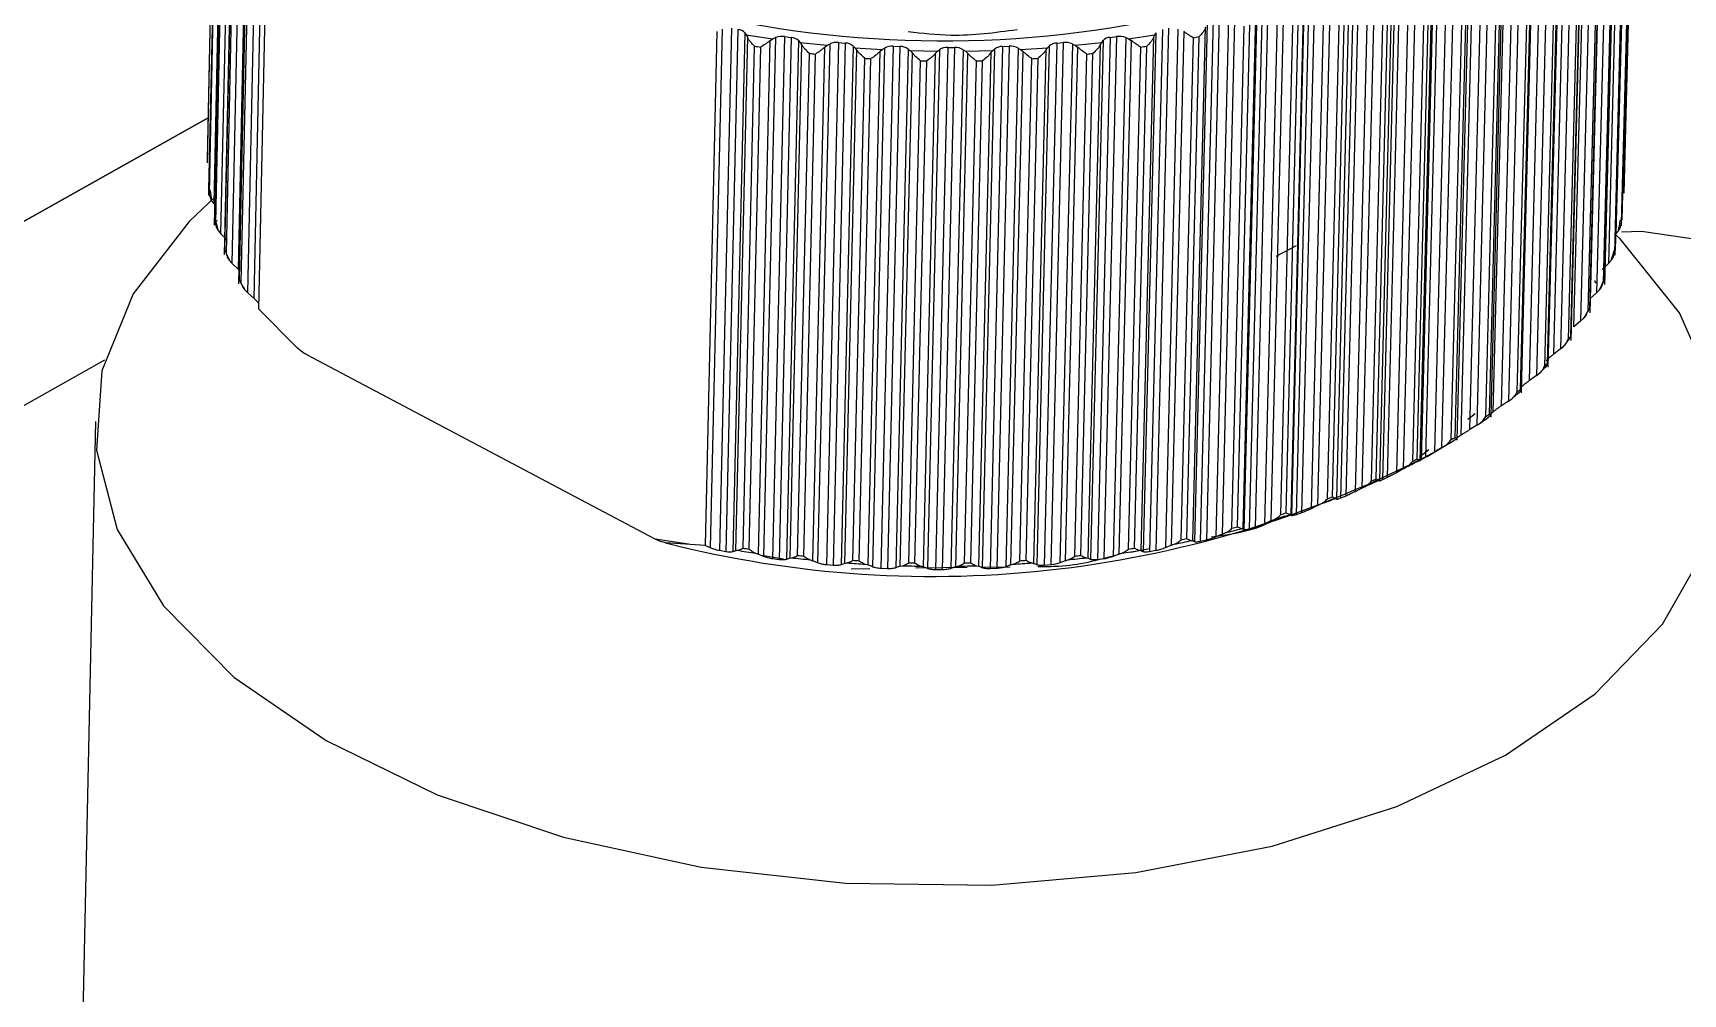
# Model space of a CAD drawing. Header units: millimetres. Extents: x 0 to 279, y 0 to 216.
# Drawn here: x 101.39 to 106.46, y 45.42 to 48.37 of the extents above; entities that cross this region are included whole.
import ezdxf

# ---------------------------------------------------------------- set-up
doc = ezdxf.new("R2010")
doc.units = ezdxf.units.MM

msp = doc.modelspace()

# ---------------------------------------------------------------- linework, layer by layer
at = {"color": 7, "linetype": 'Continuous', "lineweight": 25}
for p, q in [((101.962, 49.5232), (101.9291, 47.9845)), ((101.9618, 49.5129), (101.9289, 47.9741)), ((101.9661, 49.4162), (101.9332, 47.8737)), ((101.9679, 49.4201), (101.935, 47.8811)), ((101.9842, 49.3386), (101.9509, 47.7823)), ((101.9845, 49.3379), (101.9516, 47.7987)), ((101.9874, 49.3276), (101.9544, 47.7884)), ((106.3129, 49.3276), (106.2732, 47.7884)), ((106.2743, 47.7806), (106.3141, 49.3223)), ((106.3181, 49.3233), (106.2809, 47.8811)), ((102.0154, 49.2675), (101.9816, 47.6916)), ((102.0158, 49.2461), (101.9829, 47.7066)), ((102.0201, 49.236), (101.9871, 47.6965)), ((102.0062, 47.6648), (102.04, 49.2403)), ((106.2743, 49.2403), (106.2337, 47.6648)), ((106.2917, 49.236), (106.252, 47.6965)), ((106.2549, 47.69), (106.295, 49.2427)), ((106.2947, 49.2461), (106.255, 47.7066)), ((102.0592, 49.1784), (102.0253, 47.6023)), ((106.2225, 47.6006), (106.2631, 49.1767)), ((102.0603, 49.1556), (102.0272, 47.616)), ((102.066, 49.1457), (102.0329, 47.606)), ((102.0537, 47.5752), (102.0876, 49.1508)), ((102.0734, 47.5571), (102.1077, 49.1484)), ((106.238, 49.1508), (106.1975, 47.5752)), ((106.2573, 49.1457), (106.2176, 47.606)), ((106.2617, 49.1556), (106.2221, 47.616)), ((102.0874, 47.5242), (102.1213, 49.1009)), ((106.2157, 49.0671), (106.1761, 47.5272)), ((106.1772, 47.5132), (106.2177, 49.0895)), ((106.1278, 47.4704), (106.1687, 49.0619)), ((106.1888, 49.0635), (106.1483, 47.4876)), ((106.2098, 49.0574), (106.1702, 47.5175)), ((106.0656, 47.3862), (106.1063, 48.9779)), ((106.1269, 48.9787), (106.0865, 47.4026)), ((106.1494, 48.9717), (106.1099, 47.4315)), ((106.1568, 48.981), (106.1173, 47.4409)), ((106.1192, 47.4282), (106.1597, 49.0047)), ((106.049, 47.3462), (106.0893, 48.9229)), ((105.9912, 47.3052), (106.0318, 48.8972)), ((106.0527, 48.897), (106.0124, 47.3207)), ((106.0767, 48.8889), (106.0373, 47.3486)), ((106.0854, 48.898), (106.046, 47.3576)), ((105.8798, 47.2095), (105.9205, 48.8127)), ((105.9051, 47.2279), (105.9456, 48.82)), ((105.9666, 48.8189), (105.9265, 47.2424)), ((106.0019, 48.8184), (105.9627, 47.2778)), ((105.9682, 47.3162), (106.0072, 48.8445)), ((105.8748, 47.24), (105.9136, 48.7701)), ((105.992, 48.8098), (105.9527, 47.2692)), ((105.7815, 47.1374), (105.8221, 48.7407)), ((105.8079, 47.1546), (105.8482, 48.7469)), ((105.8693, 48.745), (105.8293, 47.1682)), ((105.8958, 48.7347), (105.8566, 47.1939)), ((105.907, 48.7428), (105.8679, 47.202)), ((105.6992, 48.6655), (105.6588, 47.062)), ((105.6728, 47.0699), (105.7132, 48.6734)), ((105.7001, 47.0859), (105.7403, 48.6784)), ((105.7612, 48.6756), (105.7214, 47.0987)), ((105.7887, 48.6641), (105.7497, 47.1231)), ((105.8011, 48.6717), (105.7621, 47.1308)), ((105.7694, 47.1227), (105.8093, 48.7001)), ((105.5946, 48.6111), (105.5543, 47.0074)), ((105.6224, 48.6149), (105.5824, 47.0222)), ((105.6431, 48.6112), (105.6035, 47.0341)), ((105.6551, 47.0574), (105.6949, 48.6349)), ((105.5314, 46.9973), (105.571, 48.575)), ((105.5795, 48.6038), (105.5393, 47.0001)), ((105.6326, 47.0573), (105.6714, 48.5985)), ((105.6461, 47.0644), (105.6849, 48.6055)), ((105.3991, 46.9428), (105.4384, 48.5207)), ((105.4508, 48.5476), (105.4108, 46.9438)), ((105.4669, 48.5542), (105.4269, 46.9503)), ((105.4953, 48.5568), (105.4555, 46.964)), ((105.5157, 48.5522), (105.4763, 46.9749)), ((105.506, 46.9969), (105.5446, 48.5382)), ((105.5205, 47.0034), (105.5591, 48.5447)), ((105.1878, 48.458), (105.1482, 46.8539)), ((105.2168, 48.4582), (105.1774, 46.8651)), ((105.2588, 46.8936), (105.2979, 48.4711)), ((105.2994, 48.4839), (105.2599, 46.8908)), ((105.314, 48.4972), (105.2742, 46.8932)), ((105.3311, 48.503), (105.2912, 46.899)), ((105.3598, 48.5045), (105.3202, 46.9115)), ((105.3798, 48.499), (105.3405, 46.9216)), ((105.3707, 46.9423), (105.409, 48.4838)), ((105.3861, 46.9481), (105.4245, 48.4895)), ((105.0194, 48.415), (104.98, 46.8108)), ((105.038, 48.4193), (104.9987, 46.8151)), ((105.067, 48.4183), (105.0279, 46.825)), ((105.0856, 48.4112), (105.0469, 46.8335)), ((105.1113, 46.85), (105.1502, 48.4276)), ((105.1533, 48.4403), (105.1141, 46.8471)), ((105.1698, 48.4529), (105.1303, 46.8488)), ((105.2361, 48.4519), (105.1971, 46.8743)), ((105.2275, 46.8938), (105.2656, 48.4354)), ((105.2437, 46.8989), (105.2819, 48.4404)), ((103.4952, 48.3777), (103.4589, 46.799)), ((103.5114, 48.385), (103.4748, 46.7916)), ((103.5399, 48.3872), (103.503, 46.7829)), ((103.5597, 48.3838), (103.5227, 46.7795)), ((103.5811, 48.3728), (103.5444, 46.7794)), ((103.5888, 48.3606), (103.5524, 46.7828)), ((103.5811, 48.3728), (103.5851, 48.3672)), ((103.5851, 48.3672), (103.6668, 48.3548)), ((103.5851, 48.3672), (103.5888, 48.3606)), ((103.675, 48.3585), (103.6382, 46.7651)), ((103.7031, 48.362), (103.6659, 46.7576)), ((103.6668, 48.3548), (103.675, 48.3585)), ((103.7232, 48.3594), (103.686, 46.755)), ((103.7031, 48.362), (103.7232, 48.3594)), ((104.703, 48.3594), (104.6642, 46.755)), ((104.7227, 48.362), (104.6839, 46.7576)), ((104.703, 48.3594), (104.7227, 48.362)), ((104.7512, 48.3585), (104.7126, 46.7651)), ((104.7512, 48.3585), (104.7599, 48.3548)), ((104.7599, 48.3548), (104.8401, 48.3672)), ((104.7986, 46.7828), (104.837, 48.3606)), ((104.8433, 48.3728), (104.8046, 46.7794)), ((104.8634, 48.3838), (104.8243, 46.7795)), ((104.837, 48.3606), (104.8401, 48.3672)), ((104.8401, 48.3672), (104.8433, 48.3728)), ((104.8827, 48.3872), (104.8436, 46.7829)), ((104.9115, 48.385), (104.8727, 46.7916)), ((104.9293, 48.3771), (104.8908, 46.7994)), ((104.9211, 46.8163), (104.9588, 48.358)), ((104.9387, 46.8199), (104.9764, 48.3616)), ((104.9576, 46.813), (104.9962, 48.3907)), ((105.001, 48.4032), (104.962, 46.8099)), ((105.0773, 46.8517), (105.1152, 48.3934)), ((105.0943, 46.856), (105.1323, 48.3977)), ((103.5754, 46.7905), (103.6109, 48.3324)), ((103.5939, 46.7877), (103.6295, 48.3296)), ((103.6226, 46.7721), (103.659, 48.3499)), ((103.659, 48.3499), (103.6668, 48.3548)), ((103.7461, 48.3493), (103.7091, 46.7559)), ((103.7553, 48.3374), (103.7187, 46.7596)), ((103.7431, 46.7683), (103.779, 48.3102)), ((103.7461, 48.3493), (103.7509, 48.3439)), ((103.7509, 48.3439), (103.8339, 48.335)), ((103.7509, 48.3439), (103.7553, 48.3374)), ((103.7619, 46.7663), (103.7978, 48.3082)), ((103.79, 46.7519), (103.8267, 48.3297)), ((103.8416, 48.339), (103.8044, 46.7456)), ((103.8267, 48.3297), (103.8339, 48.335)), ((103.869, 48.3437), (103.8315, 46.7393)), ((103.8339, 48.335), (103.8416, 48.339)), ((103.8893, 48.342), (103.8519, 46.7375)), ((103.869, 48.3437), (103.8893, 48.342)), ((103.9136, 48.3328), (103.8763, 46.7394)), ((103.9242, 48.3214), (103.8873, 46.7435)), ((103.9136, 48.3328), (103.9191, 48.3277)), ((103.9191, 48.3277), (104.003, 48.3223)), ((103.9191, 48.3277), (103.9242, 48.3214)), ((103.9593, 46.7389), (103.9964, 48.3168)), ((104.01, 48.3267), (103.9726, 46.7332)), ((103.9964, 48.3168), (104.003, 48.3223)), ((104.0365, 48.3325), (103.9988, 46.7281)), ((104.003, 48.3223), (104.01, 48.3267)), ((104.057, 48.3316), (104.0193, 46.7272)), ((104.0365, 48.3325), (104.057, 48.3316)), ((104.0825, 48.3236), (104.0449, 46.7301)), ((104.0945, 48.3126), (104.0574, 46.7347)), ((104.0825, 48.3236), (104.0887, 48.3186)), ((104.0887, 48.3186), (104.1729, 48.3168)), ((104.0887, 48.3186), (104.0945, 48.3126)), ((104.1296, 46.7331), (104.1669, 48.311)), ((104.1792, 48.3215), (104.1415, 46.728)), ((104.2048, 48.3285), (104.1668, 46.724)), ((104.1669, 48.311), (104.1729, 48.3168)), ((104.1729, 48.3168), (104.1792, 48.3215)), ((104.2253, 48.3285), (104.1873, 46.724)), ((104.2048, 48.3285), (104.2253, 48.3285)), ((104.2517, 48.3215), (104.2139, 46.728)), ((104.2651, 48.311), (104.2277, 46.7331)), ((104.2517, 48.3215), (104.2586, 48.3168)), ((104.2586, 48.3168), (104.3426, 48.3186)), ((104.2586, 48.3168), (104.2651, 48.311)), ((104.2997, 46.7347), (104.3373, 48.3126)), ((104.3482, 48.3236), (104.3103, 46.7301)), ((104.3726, 48.3316), (104.3344, 46.7272)), ((104.3373, 48.3126), (104.3426, 48.3186)), ((104.3426, 48.3186), (104.3482, 48.3236)), ((104.393, 48.3325), (104.3547, 46.7281)), ((104.3726, 48.3316), (104.393, 48.3325)), ((104.4203, 48.3267), (104.3822, 46.7332)), ((104.435, 48.3168), (104.3972, 46.7389)), ((104.4203, 48.3267), (104.4279, 48.3223)), ((104.4279, 48.3223), (104.5111, 48.3277)), ((104.4279, 48.3223), (104.435, 48.3168)), ((104.4686, 46.7435), (104.5065, 48.3214)), ((104.5159, 48.3328), (104.4777, 46.7394)), ((104.539, 48.342), (104.5005, 46.7375)), ((104.5065, 48.3214), (104.5111, 48.3277)), ((104.5111, 48.3277), (104.5159, 48.3328)), ((104.5592, 48.3437), (104.5206, 46.7393)), ((104.539, 48.342), (104.5592, 48.3437)), ((104.5872, 48.339), (104.5488, 46.7456)), ((104.6029, 48.3297), (104.565, 46.7519)), ((104.5872, 48.339), (104.5953, 48.335)), ((104.5945, 46.7663), (104.6316, 48.3082)), ((104.5953, 48.335), (104.6773, 48.3439)), ((104.5953, 48.335), (104.6029, 48.3297)), ((104.613, 46.7683), (104.6502, 48.3102)), ((104.6353, 46.7596), (104.6734, 48.3374)), ((104.6813, 48.3493), (104.6428, 46.7559)), ((104.6734, 48.3374), (104.6773, 48.3439)), ((104.6773, 48.3439), (104.6813, 48.3493)), ((104.7681, 48.3499), (104.7298, 46.7721)), ((104.7598, 46.7877), (104.7973, 48.3296)), ((104.7599, 48.3548), (104.7681, 48.3499)), ((104.778, 46.7905), (104.8154, 48.3324)), ((103.9131, 46.7533), (103.9492, 48.2952)), ((103.9321, 46.752), (103.9683, 48.294)), ((104.0843, 46.7455), (104.1207, 48.2875)), ((104.1034, 46.7451), (104.1398, 48.2871)), ((104.2557, 46.7451), (104.2923, 48.2871)), ((104.2747, 46.7455), (104.3113, 48.2875)), ((104.4261, 46.752), (104.463, 48.294)), ((104.4449, 46.7533), (104.4818, 48.2952)), ((101.9318, 48.1125), (92.7214, 42.9369)), ((98.2748, 46.0575), (101.9318, 48.1125)), ((101.9426, 47.8578), (101.9502, 47.8481)), ((101.9609, 47.795), (101.9549, 47.7967)), ((101.9635, 47.7653), (101.9716, 47.756)), ((101.9901, 47.7363), (101.9716, 47.756)), ((106.2568, 47.756), (106.2647, 47.7653)), ((101.9899, 47.7033), (101.9846, 47.7048)), ((105.2128, 47.6872), (105.2753, 47.7206)), ((101.9976, 47.6738), (102.0062, 47.6648)), ((102.0253, 47.646), (102.0062, 47.6648)), ((106.2337, 47.6648), (106.2145, 47.646)), ((106.2337, 47.6648), (106.2421, 47.6738)), ((102.032, 47.613), (102.0273, 47.6142)), ((102.0448, 47.5838), (102.0537, 47.5752)), ((102.0734, 47.5571), (102.0537, 47.5752)), ((106.1975, 47.5752), (106.1776, 47.5571)), ((106.1975, 47.5752), (106.2064, 47.5838)), ((102.2066, 47.4048), (102.0874, 47.5242)), ((106.1483, 47.4876), (106.1576, 47.4958)), ((106.1483, 47.4876), (106.1278, 47.4704)), ((106.0865, 47.4026), (106.0656, 47.3862)), ((106.0865, 47.4026), (106.0961, 47.4104)), ((101.6138, 47.3675), (92.7144, 42.359)), ((103.3054, 46.8183), (102.2377, 47.3829)), ((105.967, 47.2676), (105.9682, 47.3162)), ((106.0124, 47.3207), (105.9912, 47.3052)), ((106.0124, 47.3207), (106.0223, 47.3281)), ((105.9265, 47.2424), (105.9051, 47.2279)), ((105.9265, 47.2424), (105.9366, 47.2494)), ((105.8798, 47.2095), (105.8684, 47.2005)), ((105.8736, 47.1929), (105.8748, 47.24)), ((101.5857, 47.1793), (101.4868, 42.4776)), ((105.8293, 47.1682), (105.8079, 47.1546)), ((105.8293, 47.1682), (105.8395, 47.1748)), ((105.6772, 47.072), (105.7347, 47.1066)), ((105.7214, 47.0987), (105.7001, 47.0859)), ((105.7214, 47.0987), (105.7317, 47.1048)), ((105.7815, 47.1374), (105.7688, 47.1289)), ((105.6035, 47.0341), (105.6138, 47.0398)), ((105.6508, 47.058), (105.6547, 47.0608)), ((105.655, 47.0613), (105.6547, 47.0608)), ((105.6728, 47.0699), (105.6588, 47.062)), ((105.5291, 46.9966), (105.5313, 46.9993)), ((105.5308, 46.9998), (105.5313, 46.9993)), ((105.5543, 47.0074), (105.5393, 47.0001)), ((105.6035, 47.0341), (105.5824, 47.0222)), ((105.3978, 46.944), (105.3991, 46.9435)), ((105.3985, 46.9407), (105.3991, 46.9435)), ((105.4269, 46.9503), (105.4108, 46.9438)), ((105.4763, 46.9749), (105.4555, 46.964)), ((105.4763, 46.9749), (105.4865, 46.9802)), ((105.2567, 46.8943), (105.2588, 46.8936)), ((105.2599, 46.8908), (105.2588, 46.8936)), ((105.2912, 46.899), (105.2742, 46.8932)), ((105.3405, 46.9216), (105.3202, 46.9115)), ((105.3405, 46.9216), (105.3507, 46.9264)), ((105.0469, 46.8335), (105.0566, 46.8375)), ((105.1085, 46.8508), (105.1113, 46.85)), ((105.1141, 46.8471), (105.1113, 46.85)), ((105.1482, 46.8539), (105.1303, 46.8488)), ((105.1971, 46.8743), (105.1774, 46.8651)), ((105.1971, 46.8743), (105.2071, 46.8788)), ((103.4082, 46.8024), (103.3054, 46.8183)), ((103.4589, 46.799), (103.3368, 46.8071)), ((103.4748, 46.7916), (103.4589, 46.799)), ((104.8242, 46.7881), (104.767, 46.7771)), ((104.8908, 46.7994), (104.8727, 46.7916)), ((104.8908, 46.7994), (104.9002, 46.803)), ((104.954, 46.814), (104.9576, 46.813)), ((104.962, 46.8099), (104.9576, 46.813)), ((104.9987, 46.8151), (104.98, 46.8108)), ((105.0469, 46.8335), (105.0279, 46.825)), ((103.5227, 46.7795), (103.503, 46.7829)), ((103.5524, 46.7828), (103.5444, 46.7794)), ((103.5524, 46.7828), (103.5577, 46.7839)), ((103.6141, 46.7753), (103.6226, 46.7721)), ((103.6382, 46.7651), (103.6226, 46.7721)), ((103.7, 46.7572), (103.6325, 46.7676)), ((103.686, 46.755), (103.6659, 46.7576)), ((103.7187, 46.7596), (103.7091, 46.7559)), ((103.7187, 46.7596), (103.7246, 46.761)), ((103.782, 46.7548), (103.79, 46.7519)), ((103.8044, 46.7456), (103.79, 46.7519)), ((103.8519, 46.7375), (103.8315, 46.7393)), ((103.8873, 46.7435), (103.8763, 46.7394)), ((103.8873, 46.7435), (103.8939, 46.7451)), ((103.9518, 46.7414), (103.9593, 46.7389)), ((103.9726, 46.7332), (103.9593, 46.7389)), ((104.0574, 46.7347), (104.0449, 46.7301)), ((104.0574, 46.7347), (104.0645, 46.7366)), ((104.1226, 46.7353), (104.1296, 46.7331)), ((104.2277, 46.7331), (104.2354, 46.7353)), ((104.2934, 46.7366), (104.2997, 46.7347)), ((104.3103, 46.7301), (104.2997, 46.7347)), ((104.3972, 46.7389), (104.3822, 46.7332)), ((104.3972, 46.7389), (104.4055, 46.7414)), ((104.4629, 46.7451), (104.4686, 46.7435)), ((104.4777, 46.7394), (104.4686, 46.7435)), ((104.5206, 46.7393), (104.5005, 46.7375)), ((104.565, 46.7519), (104.5488, 46.7456)), ((104.565, 46.7519), (104.5736, 46.7548)), ((104.6302, 46.761), (104.6353, 46.7596)), ((104.6428, 46.7559), (104.6353, 46.7596)), ((104.6839, 46.7576), (104.6642, 46.755)), ((104.7298, 46.7721), (104.7126, 46.7651)), ((104.7298, 46.7721), (104.7389, 46.7753)), ((104.7942, 46.7839), (104.7986, 46.7828)), ((104.8046, 46.7794), (104.7986, 46.7828)), ((104.8436, 46.7829), (104.8243, 46.7795)), ((103.9649, 46.7267), (103.9071, 46.726)), ((104.0193, 46.7272), (103.9988, 46.7281)), ((104.2643, 46.7307), (104.1058, 46.7286)), ((104.1415, 46.728), (104.1296, 46.7331)), ((104.1873, 46.724), (104.1668, 46.724)), ((104.2277, 46.7331), (104.2139, 46.728)), ((104.3961, 46.7325), (104.3075, 46.7313)), ((104.3547, 46.7281), (104.3344, 46.7272))]:
    msp.add_line(p, q, dxfattribs=at)
at = {"color": 8, "linetype": 'Continuous', "lineweight": 25}
for p, q in [((101.9661, 49.4089), (101.9337, 47.8915)), ((101.9502, 47.8481), (101.9823, 49.3468)), ((106.3138, 49.3152), (106.2747, 47.7987)), ((101.9716, 47.756), (102.0037, 49.2555)), ((106.2951, 49.2429), (106.2568, 47.756)), ((102.0253, 47.646), (102.0579, 49.1644)), ((105.8239, 47.2029), (105.8015, 47.1855)), ((105.6817, 47.0926), (105.6583, 47.0744))]:
    msp.add_line(p, q, dxfattribs=at)
at = {"color": 7, "linetype": 'Continuous', "lineweight": 25, "flags": 128}
for points in [[(101.9521, 47.8675), (101.874, 47.7939), (101.7015, 47.5719), (101.6055, 47.3352), (101.589, 47.0913), (101.6529, 46.8481), (101.7951, 46.6134), (102.0112, 46.3947), (102.2944, 46.1993), (102.6357, 46.0333), (103.024, 45.9024), (103.4467, 45.8107), (103.8902, 45.7613), (104.3401, 45.7558), (104.7817, 45.7943), (105.2008, 45.8757), (105.5836, 45.9971), (105.9179, 46.1548)], [(105.9179, 46.1548), (106.1929, 46.3434), (106.3997, 46.5569), (106.5319, 46.7883), (106.5852, 47.0301), (106.5581, 47.2746), (106.4517, 47.5138), (106.2695, 47.7402), (106.2566, 47.753)], [(106.2742, 47.762), (106.3351, 47.7639), (106.5941, 47.7266), (106.8639, 47.6184), (107.1321, 47.4442), (107.3865, 47.2117), (107.6155, 46.9317), (107.8087, 46.6169), (107.957, 46.2816), (108.0539, 45.9413)]]:
    msp.add_lwpolyline(points, dxfattribs=at)
at = {"color": 7, "linetype": 'Continuous', "lineweight": 25}
for centre, radius, start, end in [((104.1895, 51.6678), 3.3192, 243.4612, 297.5749), ((103.5561, 48.3505), 0.0335, 41.7331, 83.9302), ((103.6954, 48.309), 0.0535, 81.7631, 112.3807), ((103.7205, 48.3221), 0.0374, 46.6819, 85.8045), ((104.7049, 48.3269), 0.0326, 93.4851, 136.5008), ((104.7304, 48.3064), 0.0561, 68.1973, 97.8756), ((104.2926, 51.6787), 3.3868, 281.3444, 281.6491), ((104.193, 52.0988), 3.8111, 261.2153, 261.497), ((104.2088, 52.2193), 3.9327, 263.7254, 264.0013), ((103.8635, 48.2931), 0.0509, 83.8354, 115.5443), ((103.8877, 48.3007), 0.0413, 51.1371, 87.6991), ((104.0331, 48.2849), 0.0477, 85.8464, 118.978), ((104.0568, 48.2866), 0.045, 55.1693, 89.6269), ((104.2031, 48.2844), 0.0442, 87.8065, 122.7301), ((104.2266, 48.28), 0.0485, 58.8409, 91.5983), ((104.3724, 48.2913), 0.0404, 89.7253, 126.857), ((104.3963, 48.281), 0.0516, 62.2062, 93.623), ((104.54, 48.3055), 0.0365, 91.6135, 131.4232), ((104.5646, 48.2899), 0.0541, 65.3118, 95.7115), ((104.2318, 52.0629), 3.7759, 276.079, 276.3625), ((104.2549, 51.8884), 3.5999, 278.6647, 278.9573), ((104.2151, 52.2913), 4.005, 266.1933, 266.4659), ((104.2162, 52.3115), 4.0252, 268.641, 268.9126), ((104.2164, 52.279), 3.9926, 271.09, 271.3631), ((104.2202, 52.1949), 3.9085, 273.5619, 273.8389), ((102.5727, 47.9696), 0.6438, 178.6783, 179.5975), ((102.577, 47.9566), 0.642, 177.7329, 180.5449), ((102.5891, 47.9709), 0.6602, 186.9104, 187.8145), ((102.5934, 47.9579), 0.6584, 185.9804, 188.746), ((105.6369, 47.8884), 0.644, 359.3569, 0.2761), ((102.6333, 47.9801), 0.7054, 194.9079, 195.7732), ((105.6274, 47.8894), 0.6537, 351.1082, 352.0186), ((102.6374, 47.9671), 0.7035, 194.0174, 196.6644), ((105.6225, 47.8766), 0.6519, 350.1702, 352.955), ((102.7036, 48.0049), 0.78, 202.4818, 203.2912), ((102.7076, 47.9918), 0.7779, 201.6486, 204.1246), ((105.5853, 47.8852), 0.69, 342.163, 344.8449), ((105.5901, 47.898), 0.6919, 343.066, 343.9428), ((102.7973, 48.0518), 0.8849, 209.51, 210.2543), ((102.801, 48.0386), 0.8824, 208.7436, 211.0205), ((105.5224, 47.9089), 0.7573, 334.5781, 337.0993), ((105.527, 47.9218), 0.7594, 335.4268, 336.251), ((105.4365, 47.9545), 0.8546, 327.5389, 329.8655), ((105.4409, 47.9675), 0.857, 328.3219, 329.0824), ((105.3315, 48.0273), 0.9824, 321.0997, 323.2203), ((105.3356, 48.0406), 0.9852, 321.8132, 322.5064), ((105.2119, 48.1311), 1.1409, 315.2596, 317.1795), ((105.2156, 48.1447), 1.1442, 315.9054, 316.533), ((105.0827, 48.2677), 1.3289, 309.9816, 311.7161), ((105.086, 48.2817), 1.3328, 310.5649, 311.1319), ((104.9491, 48.4366), 1.5444, 305.2093, 306.7788), ((104.952, 48.4511), 1.5489, 305.7371, 306.2501), ((104.8163, 48.6355), 1.7836, 300.8799, 302.3061), ((104.8188, 48.6507), 1.7889, 301.3594, 301.8256), ((104.1567, 50.008), 3.3042, 255.6326, 297.9153), ((104.6891, 48.86), 2.0415, 296.9311, 298.2346), ((104.6912, 48.8758), 2.0476, 297.3693, 297.7954), ((104.5719, 49.1035), 2.3119, 293.3048, 294.5048), ((104.5736, 49.1201), 2.3188, 293.7082, 294.1005), ((104.4679, 49.3585), 2.5873, 289.9492, 291.0626), ((104.4693, 49.3758), 2.5951, 290.3235, 290.6874), ((104.3797, 49.6159), 2.8595, 286.8184, 287.8601), ((104.3809, 49.634), 2.868, 287.1686, 287.5091), ((104.3086, 49.8662), 3.1196, 283.8723, 284.8554), ((104.3096, 49.8851), 3.129, 284.2028, 284.5242), ((104.1566, 50.5358), 3.7901, 261.1789, 261.4617), ((104.2182, 50.3269), 3.5804, 278.7004, 278.9942), ((104.2549, 50.0996), 3.3592, 281.0759, 282.0117), ((104.2557, 50.1192), 3.3693, 281.3906, 281.6965), ((104.1561, 50.515), 3.7787, 260.8874, 261.7527), ((104.1718, 50.634), 3.8988, 263.4138, 264.2613), ((104.1723, 50.6552), 3.9105, 263.6992, 263.9763), ((104.1781, 50.705), 3.9701, 265.8954, 266.7328), ((104.1786, 50.7265), 3.9821, 266.1773, 266.451), ((104.1791, 50.7249), 3.99, 268.3543, 269.1889), ((104.1797, 50.7464), 4.0021, 268.6352, 268.908), ((104.1793, 50.6927), 3.9578, 270.8122, 271.6513), ((104.1798, 50.7141), 3.9697, 271.0945, 271.3688), ((104.1831, 50.6096), 3.8746, 273.2905, 274.1415), ((104.1836, 50.6308), 3.8863, 273.5768, 273.855), ((104.1946, 50.4791), 3.7436, 275.8114, 276.6821), ((104.1952, 50.4999), 3.7549, 276.1043, 276.3889), ((104.2176, 50.3067), 3.5697, 278.3981, 279.2969)]:
    msp.add_arc(centre, radius, start, end, dxfattribs=at)
for points, knots in [([(103.6109, 48.3324), (103.6065, 48.3367), (103.5995, 48.3434), (103.5923, 48.3536), (103.5899, 48.3584), (103.5888, 48.3606)], [0, 0, 0, 0, 0.500711, 0.773789, 1, 1, 1, 1]), ([(104.083, 48.3773), (104.1266, 48.3723), (104.239, 48.3592), (104.3496, 48.3744), (104.4173, 48.3837)], [0, 0, 0, 0, 0.387624, 1, 1, 1, 1]), ([(104.837, 48.3606), (104.836, 48.3584), (104.8338, 48.3536), (104.8269, 48.3434), (104.8199, 48.3367), (104.8154, 48.3324)], [0, 0, 0, 0, 0.226196, 0.499289, 1, 1, 1, 1]), ([(104.9588, 48.358), (104.9542, 48.3607), (104.947, 48.3649), (104.9366, 48.372), (104.9316, 48.3755), (104.9293, 48.3771)], [0, 0, 0, 0, 0.5007111, 0.7737886, 1, 1, 1, 1]), ([(104.9962, 48.3907), (104.9955, 48.3885), (104.9937, 48.3836), (104.9875, 48.3732), (104.9808, 48.3662), (104.9764, 48.3616)], [0, 0, 0, 0, 0.226196, 0.499289, 1, 1, 1, 1]), ([(103.659, 48.3499), (103.6569, 48.3482), (103.6522, 48.3445), (103.642, 48.337), (103.6344, 48.3325), (103.6295, 48.3296)], [0, 0, 0, 0, 0.226196, 0.499289, 1, 1, 1, 1]), ([(103.779, 48.3102), (103.7744, 48.3144), (103.7672, 48.3208), (103.7595, 48.3306), (103.7566, 48.3353), (103.7553, 48.3374)], [0, 0, 0, 0, 0.500711, 0.773789, 1, 1, 1, 1]), ([(103.8267, 48.3297), (103.8247, 48.328), (103.8203, 48.324), (103.8104, 48.3161), (103.8027, 48.3113), (103.7978, 48.3082)], [0, 0, 0, 0, 0.226196, 0.499289, 1, 1, 1, 1]), ([(103.9492, 48.2952), (103.9445, 48.2991), (103.9373, 48.3052), (103.929, 48.3147), (103.9257, 48.3193), (103.9242, 48.3214)], [0, 0, 0, 0, 0.500711, 0.773789, 1, 1, 1, 1]), ([(103.9964, 48.3168), (103.9945, 48.3149), (103.9904, 48.3108), (103.9809, 48.3024), (103.9732, 48.2973), (103.9683, 48.294)], [0, 0, 0, 0, 0.226196, 0.499289, 1, 1, 1, 1]), ([(104.1207, 48.2875), (104.1159, 48.2912), (104.1086, 48.297), (104.0998, 48.3061), (104.0962, 48.3106), (104.0945, 48.3126)], [0, 0, 0, 0, 0.500711, 0.773789, 1, 1, 1, 1]), ([(104.1669, 48.311), (104.1652, 48.3091), (104.1615, 48.3048), (104.1523, 48.2961), (104.1447, 48.2906), (104.1398, 48.2871)], [0, 0, 0, 0, 0.226196, 0.499289, 1, 1, 1, 1]), ([(104.2923, 48.2871), (104.2875, 48.2906), (104.2801, 48.2961), (104.2709, 48.3048), (104.2669, 48.3091), (104.2651, 48.311)], [0, 0, 0, 0, 0.500711, 0.773789, 1, 1, 1, 1]), ([(104.3373, 48.3126), (104.3358, 48.3106), (104.3324, 48.3061), (104.3237, 48.297), (104.3162, 48.2912), (104.3113, 48.2875)], [0, 0, 0, 0, 0.226196, 0.499289, 1, 1, 1, 1]), ([(104.463, 48.294), (104.4582, 48.2973), (104.4507, 48.3024), (104.4411, 48.3108), (104.4369, 48.3149), (104.435, 48.3168)], [0, 0, 0, 0, 0.500711, 0.773789, 1, 1, 1, 1]), ([(104.5065, 48.3214), (104.5051, 48.3193), (104.5021, 48.3147), (104.494, 48.3052), (104.4866, 48.2991), (104.4818, 48.2952)], [0, 0, 0, 0, 0.2261958, 0.4992887, 1, 1, 1, 1]), ([(104.6316, 48.3082), (104.6269, 48.3113), (104.6195, 48.3161), (104.6096, 48.324), (104.605, 48.328), (104.6029, 48.3297)], [0, 0, 0, 0, 0.500711, 0.773789, 1, 1, 1, 1]), ([(104.6734, 48.3374), (104.6722, 48.3353), (104.6696, 48.3306), (104.6621, 48.3208), (104.6549, 48.3144), (104.6502, 48.3102)], [0, 0, 0, 0, 0.226196, 0.499289, 1, 1, 1, 1]), ([(104.7973, 48.3296), (104.7925, 48.3325), (104.7852, 48.337), (104.7751, 48.3445), (104.7703, 48.3482), (104.7681, 48.3499)], [0, 0, 0, 0, 0.500711, 0.773789, 1, 1, 1, 1]), ([(101.9385, 47.8893), (101.9372, 47.8895), (101.9337, 47.8901), (101.9337, 47.8909), (101.9337, 47.8915)], [0, 0, 0, 0, 0.4063641, 1, 1, 1, 1]), ([(101.935, 47.8811), (101.9356, 47.8762), (101.9366, 47.8679), (101.9409, 47.8607), (101.9426, 47.8578)], [0, 0, 0, 0, 0.593636, 1, 1, 1, 1]), ([(101.9549, 47.7967), (101.9537, 47.7969), (101.9508, 47.7973), (101.9513, 47.7981), (101.9516, 47.7987)], [0, 0, 0, 0, 0.406364, 1, 1, 1, 1]), ([(106.2747, 47.7987), (106.2746, 47.7981), (106.2744, 47.7973), (106.2708, 47.7969), (106.2694, 47.7967)], [0, 0, 0, 0, 0.5936359, 1, 1, 1, 1]), ([(101.9544, 47.7884), (101.9553, 47.7835), (101.9569, 47.7753), (101.9616, 47.7682), (101.9635, 47.7653)], [0, 0, 0, 0, 0.593636, 1, 1, 1, 1]), ([(106.2647, 47.7653), (106.2666, 47.7682), (106.2711, 47.7753), (106.2724, 47.7835), (106.2732, 47.7884)], [0, 0, 0, 0, 0.406364, 1, 1, 1, 1]), ([(101.9846, 47.7048), (101.9836, 47.7049), (101.9812, 47.7052), (101.9823, 47.7061), (101.9829, 47.7066)], [0, 0, 0, 0, 0.406364, 1, 1, 1, 1]), ([(106.255, 47.7066), (106.2552, 47.7061), (106.2556, 47.7052), (106.2525, 47.7049), (106.2513, 47.7048)], [0, 0, 0, 0, 0.593636, 1, 1, 1, 1]), ([(101.9871, 47.6965), (101.9884, 47.6916), (101.9904, 47.6835), (101.9956, 47.6766), (101.9976, 47.6738)], [0, 0, 0, 0, 0.5936359, 1, 1, 1, 1]), ([(106.2421, 47.6738), (106.2442, 47.6766), (106.2491, 47.6835), (106.251, 47.6916), (106.252, 47.6965)], [0, 0, 0, 0, 0.4063641, 1, 1, 1, 1]), ([(102.0273, 47.6142), (102.0266, 47.6143), (102.0248, 47.6145), (102.0263, 47.6154), (102.0272, 47.616)], [0, 0, 0, 0, 0.406364, 1, 1, 1, 1]), ([(102.0329, 47.606), (102.0345, 47.6012), (102.037, 47.5931), (102.0425, 47.5865), (102.0448, 47.5838)], [0, 0, 0, 0, 0.593636, 1, 1, 1, 1]), ([(106.1925, 47.6121), (106.1922, 47.6109), (106.1916, 47.6086), (106.1928, 47.6067), (106.1956, 47.6062), (106.1986, 47.6072), (106.2002, 47.6077)], [0, 0, 0, 0, 0.216357, 0.445782, 0.71228, 1, 1, 1, 1]), ([(106.2064, 47.5838), (106.2085, 47.5865), (106.2139, 47.5931), (106.2162, 47.6012), (106.2176, 47.606)], [0, 0, 0, 0, 0.406364, 1, 1, 1, 1]), ([(106.2221, 47.616), (106.2226, 47.6154), (106.2235, 47.6145), (106.221, 47.6143), (106.22, 47.6142)], [0, 0, 0, 0, 0.593636, 1, 1, 1, 1]), ([(102.0878, 47.5427), (102.0868, 47.5438), (102.0833, 47.5478), (102.0781, 47.5528), (102.0743, 47.5564), (102.0734, 47.5571)], [0, 0, 0, 0, 0.237707, 0.831173, 1, 1, 1, 1]), ([(106.1576, 47.4958), (106.1599, 47.4984), (106.1657, 47.5048), (106.1685, 47.5128), (106.1702, 47.5175)], [0, 0, 0, 0, 0.406364, 1, 1, 1, 1]), ([(106.1761, 47.5272), (106.1769, 47.5266), (106.1783, 47.5256), (106.1764, 47.5255), (106.1756, 47.5255)], [0, 0, 0, 0, 0.5936359, 1, 1, 1, 1]), ([(102.2377, 47.3829), (102.2325, 47.3858), (102.2219, 47.3917), (102.2117, 47.4004), (102.2066, 47.4048)], [0, 0, 0, 0, 0.493839, 1, 1, 1, 1]), ([(106.0961, 47.4104), (106.0986, 47.4129), (106.1047, 47.419), (106.108, 47.4268), (106.1099, 47.4315)], [0, 0, 0, 0, 0.406364, 1, 1, 1, 1]), ([(106.1173, 47.4409), (106.1184, 47.4403), (106.1203, 47.4392), (106.1189, 47.4391), (106.1184, 47.4391)], [0, 0, 0, 0, 0.593636, 1, 1, 1, 1]), ([(106.0223, 47.3281), (106.0249, 47.3305), (106.0313, 47.3363), (106.0351, 47.344), (106.0373, 47.3486)], [0, 0, 0, 0, 0.406364, 1, 1, 1, 1]), ([(106.0656, 47.3862), (106.0634, 47.3845), (106.0591, 47.3811), (106.0527, 47.3756), (106.0468, 47.3703), (106.0441, 47.3673), (106.0428, 47.3658)], [0, 0, 0, 0, 0.258795, 0.499128, 0.756621, 1, 1, 1, 1]), ([(106.046, 47.3576), (106.0474, 47.3569), (106.0498, 47.3557), (106.049, 47.3557), (106.0487, 47.3557)], [0, 0, 0, 0, 0.593636, 1, 1, 1, 1]), ([(105.9912, 47.3052), (105.9889, 47.3036), (105.9845, 47.3003), (105.9779, 47.2952), (105.9716, 47.2901), (105.9686, 47.2872), (105.9671, 47.2859)], [0, 0, 0, 0, 0.258795, 0.499128, 0.756621, 1, 1, 1, 1]), ([(105.9366, 47.2494), (105.9393, 47.2517), (105.946, 47.2573), (105.9502, 47.2647), (105.9527, 47.2692)], [0, 0, 0, 0, 0.406364, 1, 1, 1, 1]), ([(105.9627, 47.2778), (105.9644, 47.277), (105.9673, 47.2757), (105.9671, 47.2757), (105.967, 47.2757)], [0, 0, 0, 0, 0.5936359, 1, 1, 1, 1]), ([(105.8395, 47.1748), (105.8423, 47.177), (105.8492, 47.1823), (105.8539, 47.1896), (105.8566, 47.1939)], [0, 0, 0, 0, 0.406364, 1, 1, 1, 1]), ([(105.8679, 47.202), (105.8699, 47.2012), (105.8733, 47.1997), (105.8736, 47.1997), (105.8737, 47.1997)], [0, 0, 0, 0, 0.593636, 1, 1, 1, 1]), ([(105.9051, 47.2279), (105.9028, 47.2263), (105.8984, 47.2232), (105.8915, 47.2184), (105.8849, 47.2135), (105.8814, 47.2109), (105.8798, 47.2095)], [0, 0, 0, 0, 0.258795, 0.499128, 0.756621, 1, 1, 1, 1]), ([(105.8079, 47.1546), (105.8056, 47.1531), (105.8011, 47.1503), (105.794, 47.1457), (105.7871, 47.1412), (105.7833, 47.1386), (105.7815, 47.1374)], [0, 0, 0, 0, 0.258795, 0.499128, 0.756621, 1, 1, 1, 1]), ([(105.7317, 47.1048), (105.7346, 47.1068), (105.7417, 47.1118), (105.7467, 47.1189), (105.7497, 47.1231)], [0, 0, 0, 0, 0.4063641, 1, 1, 1, 1]), ([(105.7621, 47.1308), (105.7644, 47.1298), (105.7682, 47.1282), (105.7691, 47.1281), (105.7695, 47.1281)], [0, 0, 0, 0, 0.593636, 1, 1, 1, 1]), ([(105.6138, 47.0398), (105.6167, 47.0417), (105.624, 47.0464), (105.6294, 47.0533), (105.6326, 47.0573)], [0, 0, 0, 0, 0.4063641, 1, 1, 1, 1]), ([(105.6461, 47.0644), (105.6486, 47.0633), (105.6529, 47.0615), (105.6544, 47.0614), (105.655, 47.0613)], [0, 0, 0, 0, 0.593636, 1, 1, 1, 1]), ([(105.6588, 47.062), (105.6573, 47.0611), (105.6542, 47.0594), (105.6514, 47.0579), (105.6499, 47.0573), (105.6505, 47.0577), (105.6508, 47.058)], [0, 0, 0, 0, 0.2163567, 0.4457821, 0.7122805, 1, 1, 1, 1]), ([(105.7001, 47.0859), (105.6975, 47.0844), (105.6925, 47.0814), (105.685, 47.077), (105.6782, 47.073), (105.6745, 47.0709), (105.6728, 47.0699)], [0, 0, 0, 0, 0.28775, 0.55422, 0.783666, 1, 1, 1, 1]), ([(105.4865, 46.9802), (105.4895, 46.982), (105.4968, 46.9864), (105.5026, 46.993), (105.506, 46.9969)], [0, 0, 0, 0, 0.4063641, 1, 1, 1, 1]), ([(105.5205, 47.0034), (105.5233, 47.0022), (105.5279, 47.0002), (105.53, 46.9999), (105.5308, 46.9998)], [0, 0, 0, 0, 0.5936359, 1, 1, 1, 1]), ([(105.5393, 47.0001), (105.5376, 46.9993), (105.5341, 46.9977), (105.5308, 46.9964), (105.5288, 46.9959), (105.529, 46.9963), (105.5291, 46.9966)], [0, 0, 0, 0, 0.219436, 0.451726, 0.715439, 1, 1, 1, 1]), ([(105.5824, 47.0222), (105.5798, 47.0208), (105.5749, 47.0181), (105.5672, 47.0139), (105.5601, 47.0102), (105.5562, 47.0083), (105.5543, 47.0074)], [0, 0, 0, 0, 0.28775, 0.55422, 0.783666, 1, 1, 1, 1]), ([(105.3507, 46.9264), (105.3537, 46.9281), (105.3611, 46.9322), (105.3671, 46.9385), (105.3707, 46.9423)], [0, 0, 0, 0, 0.406364, 1, 1, 1, 1]), ([(105.3861, 46.9481), (105.3891, 46.9468), (105.3941, 46.9445), (105.3967, 46.9442), (105.3978, 46.944)], [0, 0, 0, 0, 0.593636, 1, 1, 1, 1]), ([(105.4108, 46.9438), (105.4089, 46.943), (105.4051, 46.9416), (105.4013, 46.9404), (105.3988, 46.94), (105.3986, 46.9405), (105.3985, 46.9407)], [0, 0, 0, 0, 0.222819, 0.458011, 0.718705, 1, 1, 1, 1]), ([(105.4555, 46.964), (105.453, 46.9627), (105.4481, 46.9601), (105.4403, 46.9563), (105.433, 46.9529), (105.4289, 46.9512), (105.4269, 46.9503)], [0, 0, 0, 0, 0.28775, 0.55422, 0.783666, 1, 1, 1, 1]), ([(105.2071, 46.8788), (105.2101, 46.8803), (105.2175, 46.8841), (105.2238, 46.8902), (105.2275, 46.8938)], [0, 0, 0, 0, 0.406364, 1, 1, 1, 1]), ([(105.2437, 46.8989), (105.2469, 46.8974), (105.2523, 46.8949), (105.2554, 46.8945), (105.2567, 46.8943)], [0, 0, 0, 0, 0.593636, 1, 1, 1, 1]), ([(105.2742, 46.8932), (105.2722, 46.8926), (105.268, 46.8912), (105.2637, 46.8903), (105.2607, 46.8901), (105.2602, 46.8906), (105.2599, 46.8908)], [0, 0, 0, 0, 0.226656, 0.465275, 0.722414, 1, 1, 1, 1]), ([(105.3202, 46.9115), (105.3177, 46.9103), (105.3129, 46.9079), (105.3051, 46.9044), (105.2977, 46.9014), (105.2933, 46.8998), (105.2912, 46.899)], [0, 0, 0, 0, 0.28775, 0.55422, 0.783666, 1, 1, 1, 1]), ([(105.1979, 46.8716), (105.1811, 46.8638), (105.1283, 46.8396), (105.0597, 46.8305), (105.013, 46.8244)], [0, 0, 0, 0, 0.3179442, 1, 1, 1, 1]), ([(105.0566, 46.8375), (105.0596, 46.8389), (105.067, 46.8424), (105.0735, 46.8482), (105.0773, 46.8517)], [0, 0, 0, 0, 0.406364, 1, 1, 1, 1]), ([(105.0943, 46.856), (105.0977, 46.8544), (105.1034, 46.8517), (105.107, 46.8511), (105.1085, 46.8508)], [0, 0, 0, 0, 0.593636, 1, 1, 1, 1]), ([(105.1303, 46.8488), (105.1281, 46.8482), (105.1237, 46.8471), (105.1189, 46.8464), (105.1154, 46.8463), (105.1145, 46.8468), (105.1141, 46.8471)], [0, 0, 0, 0, 0.231036, 0.474113, 0.726954, 1, 1, 1, 1]), ([(105.1774, 46.8651), (105.175, 46.8639), (105.1703, 46.8618), (105.1624, 46.8587), (105.1549, 46.8559), (105.1504, 46.8545), (105.1482, 46.8539)], [0, 0, 0, 0, 0.28775, 0.55422, 0.783666, 1, 1, 1, 1]), ([(103.3368, 46.8071), (103.3287, 46.8091), (103.3183, 46.8116), (103.3078, 46.8171), (103.3054, 46.8183)], [0, 0, 0, 0, 0.773747, 1, 1, 1, 1]), ([(103.503, 46.7829), (103.5002, 46.7835), (103.4945, 46.7847), (103.4852, 46.7874), (103.4789, 46.7898), (103.4755, 46.7913), (103.4748, 46.7916)], [0, 0, 0, 0, 0.262068, 0.522843, 0.894323, 1, 1, 1, 1]), ([(103.5577, 46.7839), (103.5598, 46.7844), (103.5649, 46.7854), (103.5715, 46.7886), (103.5754, 46.7905)], [0, 0, 0, 0, 0.406364, 1, 1, 1, 1]), ([(103.5939, 46.7877), (103.5978, 46.7846), (103.6045, 46.7793), (103.6113, 46.7765), (103.6141, 46.7753)], [0, 0, 0, 0, 0.593636, 1, 1, 1, 1]), ([(104.7389, 46.7753), (104.7418, 46.7765), (104.749, 46.7793), (104.7558, 46.7846), (104.7598, 46.7877)], [0, 0, 0, 0, 0.4063641, 1, 1, 1, 1]), ([(104.778, 46.7905), (104.7816, 46.7886), (104.7878, 46.7854), (104.7924, 46.7844), (104.7942, 46.7839)], [0, 0, 0, 0, 0.5936359, 1, 1, 1, 1]), ([(104.8727, 46.7916), (104.8704, 46.7907), (104.866, 46.789), (104.8583, 46.7865), (104.8507, 46.7844), (104.8459, 46.7834), (104.8436, 46.7829)], [0, 0, 0, 0, 0.28775, 0.55422, 0.783666, 1, 1, 1, 1]), ([(104.9002, 46.803), (104.9032, 46.8043), (104.9105, 46.8074), (104.9172, 46.813), (104.9211, 46.8163)], [0, 0, 0, 0, 0.406364, 1, 1, 1, 1]), ([(104.9387, 46.8199), (104.9423, 46.8181), (104.9482, 46.8151), (104.9523, 46.8143), (104.954, 46.814)], [0, 0, 0, 0, 0.593636, 1, 1, 1, 1]), ([(104.98, 46.8108), (104.9777, 46.8103), (104.973, 46.8094), (104.9677, 46.8089), (104.9638, 46.809), (104.9626, 46.8096), (104.962, 46.8099)], [0, 0, 0, 0, 0.2364095, 0.4855856, 0.7330768, 1, 1, 1, 1]), ([(105.0279, 46.825), (105.0255, 46.824), (105.021, 46.8221), (105.0132, 46.8193), (105.0056, 46.8168), (105.0009, 46.8157), (104.9987, 46.8151)], [0, 0, 0, 0, 0.28775, 0.55422, 0.783666, 1, 1, 1, 1]), ([(103.5444, 46.7794), (103.5428, 46.779), (103.54, 46.7781), (103.5327, 46.7782), (103.5268, 46.7788), (103.5235, 46.7794), (103.5227, 46.7795)], [0, 0, 0, 0, 0.396813, 0.686892, 0.931037, 1, 1, 1, 1]), ([(103.6659, 46.7576), (103.6635, 46.758), (103.6586, 46.7587), (103.6512, 46.7605), (103.644, 46.7627), (103.6401, 46.7643), (103.6382, 46.7651)], [0, 0, 0, 0, 0.216357, 0.445782, 0.71228, 1, 1, 1, 1]), ([(103.7091, 46.7559), (103.7078, 46.7555), (103.7054, 46.7547), (103.6996, 46.7542), (103.6931, 46.7543), (103.6883, 46.7548), (103.686, 46.755)], [0, 0, 0, 0, 0.28775, 0.55422, 0.783666, 1, 1, 1, 1]), ([(103.7246, 46.761), (103.7269, 46.7615), (103.7324, 46.7627), (103.7391, 46.7662), (103.7431, 46.7683)], [0, 0, 0, 0, 0.406364, 1, 1, 1, 1]), ([(103.7619, 46.7663), (103.7659, 46.7633), (103.7726, 46.7583), (103.7793, 46.7558), (103.782, 46.7548)], [0, 0, 0, 0, 0.593636, 1, 1, 1, 1]), ([(103.8315, 46.7393), (103.8291, 46.7396), (103.8242, 46.7401), (103.8168, 46.7416), (103.8099, 46.7434), (103.8063, 46.7448), (103.8044, 46.7456)], [0, 0, 0, 0, 0.216357, 0.445782, 0.71228, 1, 1, 1, 1]), ([(103.8763, 46.7394), (103.8749, 46.7389), (103.8721, 46.7381), (103.8659, 46.7373), (103.8591, 46.7371), (103.8542, 46.7374), (103.8519, 46.7375)], [0, 0, 0, 0, 0.28775, 0.55422, 0.783666, 1, 1, 1, 1]), ([(103.8939, 46.7451), (103.8963, 46.7457), (103.9022, 46.7472), (103.9091, 46.751), (103.9131, 46.7533)], [0, 0, 0, 0, 0.406364, 1, 1, 1, 1]), ([(103.9321, 46.752), (103.9361, 46.7493), (103.9429, 46.7446), (103.9492, 46.7423), (103.9518, 46.7414)], [0, 0, 0, 0, 0.593636, 1, 1, 1, 1]), ([(104.0645, 46.7366), (104.0671, 46.7373), (104.0733, 46.739), (104.0802, 46.7431), (104.0843, 46.7455)], [0, 0, 0, 0, 0.406364, 1, 1, 1, 1]), ([(104.1034, 46.7451), (104.1074, 46.7425), (104.1141, 46.7381), (104.1202, 46.7361), (104.1226, 46.7353)], [0, 0, 0, 0, 0.593636, 1, 1, 1, 1]), ([(104.2354, 46.7353), (104.2381, 46.7361), (104.2446, 46.7381), (104.2515, 46.7425), (104.2557, 46.7451)], [0, 0, 0, 0, 0.406364, 1, 1, 1, 1]), ([(104.2747, 46.7455), (104.2786, 46.7431), (104.2853, 46.739), (104.291, 46.7373), (104.2934, 46.7366)], [0, 0, 0, 0, 0.593636, 1, 1, 1, 1]), ([(104.4055, 46.7414), (104.4082, 46.7423), (104.415, 46.7446), (104.4219, 46.7493), (104.4261, 46.752)], [0, 0, 0, 0, 0.406364, 1, 1, 1, 1]), ([(104.4449, 46.7533), (104.4488, 46.751), (104.4553, 46.7472), (104.4607, 46.7457), (104.4629, 46.7451)], [0, 0, 0, 0, 0.593636, 1, 1, 1, 1]), ([(104.5005, 46.7375), (104.4979, 46.7374), (104.4925, 46.7371), (104.486, 46.7374), (104.4809, 46.7382), (104.4788, 46.739), (104.4777, 46.7394)], [0, 0, 0, 0, 0.2433939, 0.5008734, 0.7412248, 1, 1, 1, 1]), ([(104.7198, 46.768), (104.6632, 46.753), (104.587, 46.7328), (104.5025, 46.7334), (104.4809, 46.7336)], [0, 0, 0, 0, 0.7440772, 1, 1, 1, 1]), ([(104.5488, 46.7456), (104.5468, 46.7448), (104.5428, 46.7434), (104.5355, 46.7416), (104.5279, 46.7401), (104.523, 46.7396), (104.5206, 46.7393)], [0, 0, 0, 0, 0.2877497, 0.5542199, 0.7836665, 1, 1, 1, 1]), ([(104.5736, 46.7548), (104.5765, 46.7558), (104.5835, 46.7583), (104.5904, 46.7633), (104.5945, 46.7663)], [0, 0, 0, 0, 0.406364, 1, 1, 1, 1]), ([(104.613, 46.7683), (104.6168, 46.7662), (104.6232, 46.7627), (104.6282, 46.7615), (104.6302, 46.761)], [0, 0, 0, 0, 0.593636, 1, 1, 1, 1]), ([(104.6642, 46.755), (104.6616, 46.7547), (104.6563, 46.7542), (104.6503, 46.7543), (104.6456, 46.7548), (104.6438, 46.7555), (104.6428, 46.7559)], [0, 0, 0, 0, 0.243394, 0.500873, 0.741225, 1, 1, 1, 1]), ([(104.7126, 46.7651), (104.7105, 46.7643), (104.7063, 46.7627), (104.6988, 46.7605), (104.6911, 46.7587), (104.6863, 46.758), (104.6839, 46.7576)], [0, 0, 0, 0, 0.28775, 0.55422, 0.783666, 1, 1, 1, 1]), ([(104.8243, 46.7795), (104.8219, 46.7791), (104.8168, 46.7783), (104.8111, 46.7781), (104.8069, 46.7785), (104.8054, 46.7791), (104.8046, 46.7794)], [0, 0, 0, 0, 0.2418459, 0.4973894, 0.7394258, 1, 1, 1, 1]), ([(103.9988, 46.7281), (103.9961, 46.7283), (103.9905, 46.7286), (103.9832, 46.7299), (103.977, 46.7315), (103.9741, 46.7326), (103.9726, 46.7332)], [0, 0, 0, 0, 0.243393, 0.5008733, 0.7412237, 1, 1, 1, 1]), ([(104.0449, 46.7301), (104.0433, 46.7296), (104.0402, 46.7286), (104.0337, 46.7276), (104.0267, 46.7271), (104.0217, 46.7272), (104.0193, 46.7272)], [0, 0, 0, 0, 0.28775, 0.55422, 0.783666, 1, 1, 1, 1]), ([(104.1668, 46.724), (104.1641, 46.7241), (104.1585, 46.7242), (104.1515, 46.7252), (104.1456, 46.7265), (104.1429, 46.7275), (104.1415, 46.728)], [0, 0, 0, 0, 0.243393, 0.500873, 0.741224, 1, 1, 1, 1]), ([(104.2139, 46.728), (104.2122, 46.7274), (104.2087, 46.7263), (104.2019, 46.725), (104.1947, 46.7242), (104.1897, 46.7241), (104.1873, 46.724)], [0, 0, 0, 0, 0.28775, 0.55422, 0.783666, 1, 1, 1, 1]), ([(104.3344, 46.7272), (104.3317, 46.7272), (104.3262, 46.7271), (104.3194, 46.7277), (104.3139, 46.7287), (104.3115, 46.7296), (104.3103, 46.7301)], [0, 0, 0, 0, 0.2433936, 0.5008733, 0.7412244, 1, 1, 1, 1]), ([(104.3822, 46.7332), (104.3803, 46.7325), (104.3766, 46.7313), (104.3695, 46.7297), (104.3621, 46.7286), (104.3571, 46.7282), (104.3547, 46.7281)], [0, 0, 0, 0, 0.28775, 0.55422, 0.783666, 1, 1, 1, 1])]:
    msp.add_open_spline(points, degree=3, knots=knots, dxfattribs=at)

doc.saveas('drawing.dxf')
